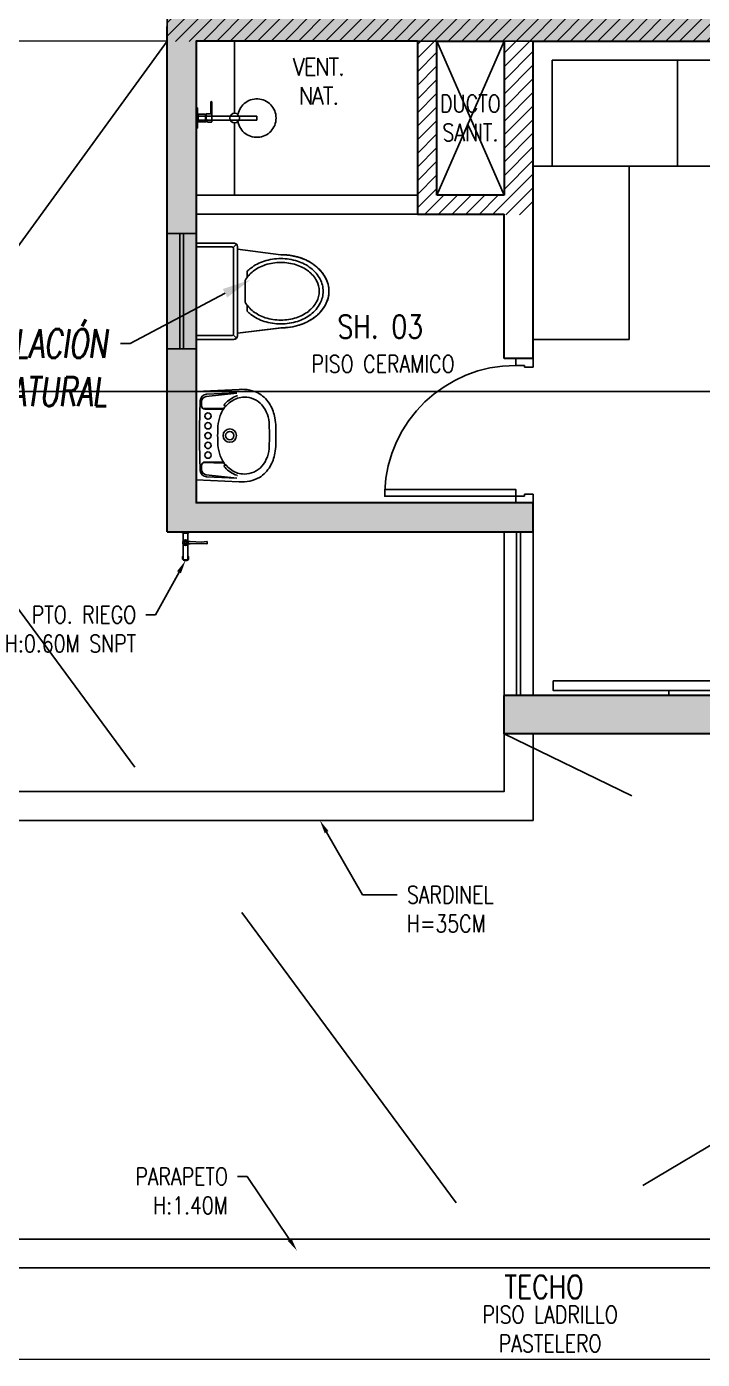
# Model space of a CAD drawing. Header units: millimetres. Extents: x -3 to 53, y -269 to 39.
# Drawn here: x 2.22 to 5.73, y -164.01 to -157.09 of the extents above; entities that cross this region are included whole.
import ezdxf
from ezdxf import colors
from ezdxf.entities.mleader import LeaderData, LeaderLine
from ezdxf.enums import TextEntityAlignment as Align
from ezdxf.math import Vec2, Vec3

# ---------------------------------------------------------------- set-up
doc = ezdxf.new("R2010")
doc.units = ezdxf.units.MM
doc.header["$LTSCALE"] = 15
doc.linetypes.add('CENTER', pattern=[2, 1.25, -0.25, 0.25, -0.25])
doc.linetypes.add('HIDDEN2', pattern=[0.1875, 0.125, -0.0625])
doc.layers.get('0').update_dxf_attribs({"color": 250})
for name, color, linetype in [('A-CORTE', 250, 'CENTER'), ('A-EST HATCH', 250, 'Continuous'), ('A-EST PLACAS', 250, 'Continuous'), ('A-EST VIGAS', 250, 'HIDDEN2'), ('A-LINEAS', 250, 'Continuous'), ('A-MOBILIARIO', 250, 'Continuous'), ('A-MURO BAJO', 251, 'Continuous'), ('A-PROYECCIONES', 250, 'HIDDEN2'), ('A-SANITARIOS', 250, 'Continuous'), ('A-TEXTO-ACABADO PISO', 250, 'Continuous'), ('A-TEXTO-AMBIENTE', 252, 'Continuous'), ('A-TEXTO-INDICACIONES', 250, 'Continuous'), ('A-VIDRIOS', 250, 'Continuous'), ('A_30_Sanitarios', 250, 'Continuous'), ('L3 Equipos y Ductos', 160, 'Continuous'), ('L6 Linea fina', 141, 'Continuous'), ('MURO CF 60', 250, 'Continuous')]:
    doc.layers.add(name, color=color, linetype=linetype)
doc.layers.add('A-MUROS', color=252, linetype='Continuous', lineweight=30)
doc.layers.add('DLP_MURO ALTO', color=250, linetype='Continuous', lineweight=20)
doc.styles.add('JNV ING', font='romans.shx', dxfattribs={"width": 0.7, "oblique": 8, "height": 0.15})
doc.styles.add('ROMANS', font='romans.shx', dxfattribs={"width": 0.8})
doc.styles.add('TXT_COTAS', font='romans.shx', dxfattribs={"width": 0.8})
pattern_1 = [(45, (359.999406, -111.216353), (-0.035355339, 0.035355339), [])]

# ---------------------------------------------------------------- blocks, each defined once
blk = doc.blocks.new('TEXTO DUCTOS PT')
at = {"layer": 'A-TEXTO-INDICACIONES', "insert": (3.175, -7.4), "char_height": 0.09, "width": 0.4157, "attachment_point": 5, "style": 'ROMANS'}
blk.add_mtext('\\pxsm1,t16;DUCTO SANIT.', dxfattribs=at)
blk = doc.blocks.new('EST.P11')
at = {"layer": 'A-EST HATCH'}
h = blk.add_hatch(color=256, dxfattribs=at)
h.dxf.hatch_style = 1
h.paths.add_polyline_path([(6.3, 0.65), (4.7, 0.65), (4.7, 0.45), (6.3, 0.45)])
h.paths.add_polyline_path([(6.3, 7.8), (4.7, 7.8), (4.7, 7.6), (6.3, 7.6)])
h.paths.add_polyline_path([(16.8, 4.95), (16.8, 5.45), (19.2, 5.45), (19.2, 4.2), (10.55, 4.2), (10.55, 4.05), (19.2, 4.05), (19.2, 2.8), (16.8, 2.8), (16.8, 3.3), (16.6, 3.3), (16.6, 0.4999), (16.8, 0.4999), (16.8, 2.65), (19.3, 2.65), (19.3, 5.6), (16.8, 5.6), (16.8, 7.75), (16.6, 7.75), (16.6, 4.95)])
h.paths.add_polyline_path([(10.5003, 0.4999), (10.5, 7.75), (10.35, 7.75), (10.35, 5.75), (8.7, 5.75), (8.7, 5.1009), (8.85, 5.1008), (8.8501, 5.6), (10.35, 5.6), (10.35, 2.65), (8.85, 2.65), (8.85, 3.15), (8.7, 3.1491), (8.7, 2.5), (10.35, 2.5), (10.35, 0.4999)])
h.paths.add_polyline_path([(2.95, 1.5), (4.85, 1.5), (4.85, 1.65), (3.1, 1.65), (3.1, 4.05), (10.2999, 4.05), (10.2999, 4.2), (3.1, 4.2), (3.1, 6.6), (4.85, 6.6), (4.85, 6.75), (2.95, 6.75)])
at = {"layer": 'A-EST PLACAS'}
for points in [[(2.95, 1.5), (4.85, 1.5), (4.85, 1.65), (3.1, 1.65), (3.1, 4.05), (10.2999, 4.05), (10.2999, 4.2), (3.1, 4.2), (3.1, 6.6), (4.85, 6.6), (4.85, 6.75), (2.95, 6.75)], [(6.3, 0.65), (4.7, 0.65), (4.7, 0.45), (6.3, 0.45)]]:
    blk.add_lwpolyline(points, close=True, dxfattribs=at)
at = {"layer": 'A-EST VIGAS'}
for p, q in [((4.7, 1.5), (4.7, 0.65)), ((4.85, 1.5), (4.85, 0.65))]:
    blk.add_line(p, q, dxfattribs=at)
blk = doc.blocks.new('SOFA SEC')
for p, q in [((0, 0.65), (0.1, 0.65)), ((0.1, 0.65), (0.1, 0.1)), ((0.5, 0.65), (0.1, 0.65)), ((0.75, 0.65), (0.75, 0.1)), ((1.4, 0.65), (1.4, 0.1)), ((0.1, 0.1), (2.05, 0.1))]:
    blk.add_line(p, q)
blk.add_lwpolyline([(0.5, 1.55), (0.5, 0.65), (2.05, 0.65), (2.05, 0), (0, 0), (0, 1.55)], close=True)
blk = doc.blocks.new('ducha marsano')
at = {"linetype": 'HIDDEN2', "ltscale": 0.5, "extrusion": (-4.9425e-10, -7.91123e-10, -1)}
for p, q in [((-0.01, 0), (0.01, 0)), ((0.01, 0), (0.01, -0.3155)), ((-0.0205, -0.08), (-0.0205, -0.0601)), ((-0.0155, -0.058), (-0.0157, -0.058)), ((-0.01, -0.3155), (-0.01, 0)), ((0.0225, -0.0515), (-0.0001, -0.0515)), ((0.0225, -0.0515), (0.0225, -0.0627)), ((0.0225, -0.0682), (0.0225, -0.077)), ((0.021, -0.0815), (-0.019, -0.0815)), ((0.025, -0.0815), (0.021, -0.0815)), ((0.0225, -0.077), (0.025, -0.077)), ((0.025, -0.077), (0.0771, -0.077)), ((0.0771, -0.0815), (0.025, -0.0815)), ((0.0771, -0.077), (0.0816, -0.077)), ((0.0816, -0.0815), (0.0771, -0.0815)), ((0.0816, -0.077), (0.082, -0.077)), ((0.082, -0.0815), (0.0816, -0.0815)), ((0.082, -0.077), (0.084, -0.077)), ((0.084, -0.0815), (0.082, -0.0815)), ((0.0855, -0.0785), (0.0855, -0.08)), ((0.01, -0.3155), (-0.01, -0.3155))]:
    blk.add_line(p, q, dxfattribs=at)
for centre, radius, start, end in [((-0.0004, -0.0462), 0.02, 323.95812, 354.92979), ((0.0004, -0.0462), 0.02, 185.07021, 195.2705), ((0.019, -0.08), 0.0015, 270, 360), ((-0.084, -0.0785), 0.0015, 90, 180), ((-0.084, -0.08), 0.0015, 180, 270), ((0, -0.3155), 0.1, 95.73917, 84.26083)]:
    blk.add_arc(centre, radius, start, end, dxfattribs=at)
at = {"linetype": 'HIDDEN2', "ltscale": 0.5, "extrusion": (-4.94252e-10, -7.91124e-10, -1)}
blk.add_ellipse((0, -0.0515), major_axis=(-0.0225, -0.0095), ratio=0.001448, start_param=0.425436, end_param=1.567366, dxfattribs=at)
at = {"linetype": 'HIDDEN2', "ltscale": 0.5}
for points, degree in [([(-0.0305, 0), (0, 0), (0.0305, 0)], 2), ([(0.0305, 0), (0.0415, 0), (0.0525, 0)], 2), ([(0.0525, 0), (0.0525, -0.0038), (0.0525, -0.0075)], 2), ([(-0.0525, 0), (-0.0525, -0.0038), (-0.0525, -0.0075)], 2), ([(-0.0525, 0), (-0.0415, 0), (-0.0305, 0)], 2), ([(-0.0525, -0.0075), (-0.0525, -0.0075), (-0.0525, -0.0075)], 2), ([(0.0305, -0.008), (0, -0.008), (-0.0305, -0.008)], 2), ([(-0.0215, -0.008), (-0.0215, -0.0093), (-0.0215, -0.0105)], 2), ([(-0.021, -0.011), (-0.007, -0.011), (0.007, -0.011), (0.021, -0.011)], 3), ([(-0.02, -0.011), (-0.02, -0.0294), (-0.02, -0.0477)], 2), ([(-0.0197, -0.048), (0, -0.048), (0.0197, -0.048)], 2), ([(0.02, -0.011), (0.02, -0.0294), (0.02, -0.0477)], 2), ([(0.0215, -0.008), (0.0215, -0.0093), (0.0215, -0.0105)], 2)]:
    blk.add_open_spline(points, degree=degree, dxfattribs=at)
for points, weights in [([(-0.0525, -0.0075), (-0.0525, -0.0075), (-0.0525, -0.0075)], [1, 0.990847086912, 0.982266230892]), ([(-0.052, -0.008), (-0.0525, -0.008), (-0.0525, -0.0075)], [1, 0.707106781193, 1]), ([(-0.0215, -0.0105), (-0.0215, -0.011), (-0.021, -0.011)], [1, 0.70710678154, 1]), ([(-0.02, -0.0477), (-0.02, -0.048), (-0.0197, -0.048)], [1, 0.707106780138, 1]), ([(0.02, -0.0477), (0.02, -0.048), (0.0197, -0.048)], [1, 0.707106779703, 1]), ([(0.0211, -0.011), (0.0211, -0.011), (0.021, -0.011)], [1, 0.992411795776, 1]), ([(0.052, -0.008), (0.0521, -0.008), (0.0521, -0.008)], [1, 0.992411795771, 1])]:
    blk.add_rational_spline(points, weights, degree=2, dxfattribs=at)
for points, knots in [([(-0.0305, -0.008), (-0.0332, -0.008), (-0.0374, -0.008), (-0.0424, -0.008), (-0.0458, -0.008), (-0.0486, -0.008), (-0.0512, -0.008), (-0.052, -0.008), (-0.052, -0.008)], [0, 0, 0, 0, 8.104572, 12.495263, 16.885954, 21.276645, 25.667336, 33.771908, 33.771908, 33.771908, 33.771908]), ([(0.0225, -0.0682), (0.0225, -0.0682), (0.0225, -0.0682), (0.0225, -0.0679), (0.0224, -0.0677), (0.0224, -0.0672), (0.0224, -0.0669), (0.0223, -0.0662), (0.0223, -0.0658), (0.0223, -0.0652), (0.0223, -0.0648), (0.0224, -0.0641), (0.0224, -0.0638), (0.0224, -0.0633), (0.0225, -0.0631), (0.0225, -0.0628), (0.0225, -0.0627), (0.0225, -0.0627)], [0.4148436, 0.4148436, 0.4148436, 0.4148436, 0.5185541, 0.5185541, 0.6222645, 0.6222645, 0.7259759, 0.7259759, 0.8296873, 0.8296873, 0.9333987, 0.9333987, 1.03711, 1.03711, 1.1408205, 1.1408205, 1.2445309, 1.2445309, 1.2445309, 1.2445309]), ([(0.052, -0.008), (0.052, -0.008), (0.0512, -0.008), (0.0486, -0.008), (0.0458, -0.008), (0.0424, -0.008), (0.0374, -0.008), (0.0332, -0.008), (0.0305, -0.008)], [0, 0, 0, 0, 8.104572, 12.495263, 16.885954, 21.276645, 25.667336, 33.771908, 33.771908, 33.771908, 33.771908])]:
    blk.add_open_spline(points, degree=3, knots=knots, dxfattribs=at)
for points, weights, degree, knots in [([(0.0211, -0.011), (0.0211, -0.011), (0.0211, -0.011), (0.0211, -0.011), (0.0214, -0.0109), (0.0215, -0.0107), (0.0215, -0.0105)], [0.918641037743, 0.918640949346, 0.918640860949, 0.918640772552, 0.789223156395, 0.789223156395, 0.918640772552], 3, [0.1238988, 0.1238988, 0.1238988, 0.1238988, 0.1238993, 0.1238993, 0.1238993, 0.78603, 0.78603, 0.78603, 0.78603]), ([(0.0521, -0.008), (0.0521, -0.008), (0.0521, -0.008), (0.0525, -0.0079), (0.0525, -0.0075)], [0.918641037749, 0.918640905153, 0.918640772558, 0.724517853988, 0.918640772558], 2, [0.1238988, 0.1238988, 0.1238988, 0.1238993, 0.1238993, 0.7860311, 0.7860311, 0.7860311])]:
    blk.add_rational_spline(points, weights, degree=degree, knots=knots, dxfattribs=at)
blk = doc.blocks.new('SIFON JET_PLANTA')
for p, q in [((-0.215, 0.2181, 0), (-0.44, 0.19, 0)), ((-0.215, -0.23, 0), (-0.215, 0.23, 0)), ((-0.2091, 0.2441, 0), (-0.1921, 0.2271, 0)), ((-0.195, 0.25, 0), (0, 0.25, 0)), ((-0.195, -0.22, 0), (-0.195, 0.22, 0)), ((-0.185, 0.23, 0), (0, 0.23, 0)), ((0, 0.25, 0), (0, -0.25, 0)), ((-0.265, 0.0718, 0), (-0.265, 0.1028, 0)), ((-0.255, -0.0562, 0), (-0.255, 0.0562, 0)), ((-0.265, -0.1028, 0), (-0.265, -0.0718, 0)), ((-0.215, -0.2181, 0), (-0.44, -0.19, 0)), ((-0.2091, -0.2441, 0), (-0.1921, -0.2271, 0)), ((0, -0.25, 0), (-0.195, -0.25, 0)), ((0, -0.23, 0), (-0.185, -0.23, 0))]:
    blk.add_line(p, q)
at = {"extrusion": (-2.64698e-23, 6.61744e-24, -1)}
for p, q in [((-0.4322, 0.191, 0), (-0.215, 0.2181, 0)), ((-0.215, 0.2278, 0), (-0.2149, 0.2323, 0)), ((-0.215, 0.2234, 0), (-0.215, 0.2278, 0)), ((-0.215, 0.2181, 0), (-0.215, 0.2234, 0)), ((-0.2149, 0.2323, 0), (-0.2142, 0.2356, 0)), ((-0.2142, 0.2356, 0), (-0.2129, 0.239, 0)), ((-0.2129, 0.239, 0), (-0.211, 0.2419, 0)), ((-0.211, 0.2419, 0), (-0.2091, 0.2441, 0)), ((-0.2091, 0.2441, 0), (-0.2077, 0.2455, 0)), ((-0.2077, 0.2455, 0), (-0.2055, 0.247, 0)), ((-0.2055, 0.247, 0), (-0.2007, 0.2492, 0)), ((-0.2007, 0.2492, 0), (-0.195, 0.25, 0)), ((-0.195, 0.25, 0), (-0.195, 0.25, 0)), ((-0.195, 0.25, 0), (-0.1605, 0.25, 0)), ((-0.1605, 0.25, 0), (-0.0975, 0.25, 0)), ((-0.0975, 0.25, 0), (-0.0323, 0.25, 0)), ((-0.0323, 0.25, 0), (0, 0.25, 0)), ((0, 0.25, 0), (0, -0.25, 0)), ((-0.6168, 0.1344, 0), (-0.6106, 0.1389, 0)), ((-0.6106, 0.1389, 0), (-0.6061, 0.142, 0)), ((-0.6061, 0.142, 0), (-0.6, 0.1461, 0)), ((-0.6, 0.1461, 0), (-0.5963, 0.1484, 0)), ((-0.5963, 0.1484, 0), (-0.5908, 0.1517, 0)), ((-0.5908, 0.1517, 0), (-0.5862, 0.1543, 0)), ((-0.5862, 0.1543, 0), (-0.5794, 0.158, 0)), ((-0.5794, 0.158, 0), (-0.5693, 0.1629, 0)), ((-0.5693, 0.1629, 0), (-0.5517, 0.1703, 0)), ((-0.5517, 0.1703, 0), (-0.5465, 0.1722, 0)), ((-0.5465, 0.1722, 0), (-0.5385, 0.1749, 0)), ((-0.5385, 0.1749, 0), (-0.5346, 0.176, 0)), ((-0.5346, 0.176, 0), (-0.5265, 0.1784, 0)), ((-0.5265, 0.1784, 0), (-0.5216, 0.1797, 0)), ((-0.5216, 0.1797, 0), (-0.5148, 0.1813, 0)), ((-0.5148, 0.1813, 0), (-0.5079, 0.1829, 0)), ((-0.5079, 0.1829, 0), (-0.5016, 0.1842, 0)), ((-0.5016, 0.1842, 0), (-0.4865, 0.1867, 0)), ((-0.4865, 0.1867, 0), (-0.4763, 0.188, 0)), ((-0.4763, 0.188, 0), (-0.4726, 0.1884, 0)), ((-0.4726, 0.1884, 0), (-0.4636, 0.1892, 0)), ((-0.4636, 0.1892, 0), (-0.4549, 0.1897, 0)), ((-0.4549, 0.1897, 0), (-0.449, 0.1899, 0)), ((-0.449, 0.1899, 0), (-0.44, 0.19, 0)), ((-0.44, 0.19, 0), (-0.4322, 0.191, 0)), ((-0.6745, 0.0655, 0), (-0.6722, 0.0699, 0)), ((-0.6722, 0.0699, 0), (-0.6705, 0.0728, 0)), ((-0.6705, 0.0728, 0), (-0.669, 0.0755, 0)), ((-0.669, 0.0755, 0), (-0.6672, 0.0785, 0)), ((-0.6672, 0.0785, 0), (-0.665, 0.082, 0)), ((-0.665, 0.082, 0), (-0.6634, 0.0845, 0)), ((-0.6634, 0.0845, 0), (-0.6611, 0.088, 0)), ((-0.6611, 0.088, 0), (-0.657, 0.0936, 0)), ((-0.657, 0.0936, 0), (-0.6534, 0.0984, 0)), ((-0.657, 0.0936, 0), (-0.657, 0.0936, 0)), ((-0.6534, 0.0984, 0), (-0.6503, 0.1023, 0)), ((-0.6534, 0.0984, 0), (-0.6534, 0.0984, 0)), ((-0.6503, 0.1023, 0), (-0.6453, 0.108, 0)), ((-0.6453, 0.108, 0), (-0.6386, 0.1152, 0)), ((-0.6386, 0.1152, 0), (-0.6326, 0.121, 0)), ((-0.6326, 0.121, 0), (-0.6299, 0.1235, 0)), ((-0.6299, 0.1235, 0), (-0.6251, 0.1276, 0)), ((-0.6251, 0.1276, 0), (-0.6206, 0.1314, 0)), ((-0.6206, 0.1314, 0), (-0.6168, 0.1344, 0)), ((-0.69, 0, 0), (-0.6899, 0.0044, 0)), ((-0.6899, 0.0044, 0), (-0.6897, 0.0096, 0)), ((-0.6897, 0.0096, 0), (-0.6893, 0.014, 0)), ((-0.6893, 0.014, 0), (-0.6887, 0.0194, 0)), ((-0.6887, 0.0194, 0), (-0.6881, 0.0236, 0)), ((-0.6881, 0.0236, 0), (-0.6872, 0.0284, 0)), ((-0.6881, 0.0236, 0), (-0.6881, 0.0236, 0)), ((-0.6872, 0.0284, 0), (-0.6867, 0.031, 0)), ((-0.6867, 0.031, 0), (-0.6855, 0.0361, 0)), ((-0.6855, 0.0361, 0), (-0.6838, 0.0421, 0)), ((-0.6855, 0.0361, 0), (-0.6855, 0.0361, 0)), ((-0.6838, 0.0421, 0), (-0.6819, 0.048, 0)), ((-0.6838, 0.0421, 0), (-0.6838, 0.0421, 0)), ((-0.6819, 0.048, 0), (-0.6804, 0.0521, 0)), ((-0.6804, 0.0521, 0), (-0.6793, 0.0547, 0)), ((-0.6793, 0.0547, 0), (-0.6779, 0.0582, 0)), ((-0.6779, 0.0582, 0), (-0.6745, 0.0655, 0)), ((-0.6745, 0.0655, 0), (-0.6745, 0.0655, 0)), ((-0.6899, -0.0065, 0), (-0.69, 0, 0)), ((-0.6896, -0.0111, 0), (-0.6899, -0.0065, 0)), ((-0.6891, -0.0164, 0), (-0.6896, -0.0111, 0)), ((-0.6881, -0.0232, 0), (-0.6891, -0.0164, 0)), ((-0.6876, -0.0264, 0), (-0.6881, -0.0232, 0)), ((-0.687, -0.0296, 0), (-0.6876, -0.0264, 0)), ((-0.6864, -0.0321, 0), (-0.687, -0.0296, 0)), ((-0.6855, -0.0361, 0), (-0.6864, -0.0321, 0)), ((-0.6838, -0.0419, 0), (-0.6855, -0.0361, 0)), ((-0.6827, -0.0457, 0), (-0.6838, -0.0419, 0)), ((-0.6814, -0.0492, 0), (-0.6827, -0.0457, 0)), ((-0.6803, -0.0522, 0), (-0.6814, -0.0492, 0)), ((-0.6792, -0.0551, 0), (-0.6803, -0.0522, 0)), ((-0.6779, -0.0581, 0), (-0.6792, -0.0551, 0)), ((-0.677, -0.0602, 0), (-0.6779, -0.0581, 0)), ((-0.6751, -0.0642, 0), (-0.677, -0.0602, 0)), ((-0.6722, -0.0699, 0), (-0.6751, -0.0642, 0)), ((-0.6706, -0.0727, 0), (-0.6722, -0.0699, 0)), ((-0.6679, -0.0774, 0), (-0.6706, -0.0727, 0)), ((-0.6646, -0.0826, 0), (-0.6679, -0.0774, 0)), ((-0.6623, -0.0862, 0), (-0.6646, -0.0826, 0)), ((-0.6599, -0.0897, 0), (-0.6623, -0.0862, 0)), ((-0.6554, -0.0958, 0), (-0.6599, -0.0897, 0)), ((-0.6494, -0.1032, 0), (-0.6554, -0.0958, 0)), ((-0.6458, -0.1074, 0), (-0.6494, -0.1032, 0)), ((-0.64, -0.1137, 0), (-0.6458, -0.1074, 0)), ((-0.6379, -0.1158, 0), (-0.64, -0.1137, 0)), ((-0.6347, -0.119, 0), (-0.6379, -0.1158, 0)), ((-0.6335, -0.1201, 0), (-0.6347, -0.119, 0)), ((-0.6347, -0.119, 0), (-0.6347, -0.119, 0)), ((-0.6318, -0.1217, 0), (-0.6335, -0.1201, 0)), ((-0.6305, -0.123, 0), (-0.6318, -0.1217, 0)), ((-0.6318, -0.1217, 0), (-0.6318, -0.1217, 0)), ((-0.6288, -0.1244, 0), (-0.6305, -0.123, 0)), ((-0.6276, -0.1255, 0), (-0.6288, -0.1244, 0)), ((-0.6262, -0.1268, 0), (-0.6276, -0.1255, 0)), ((-0.6245, -0.1281, 0), (-0.6262, -0.1268, 0)), ((-0.6235, -0.1291, 0), (-0.6245, -0.1281, 0)), ((-0.6245, -0.1281, 0), (-0.6245, -0.1281, 0)), ((-0.6223, -0.13, 0), (-0.6235, -0.1291, 0)), ((-0.6215, -0.1307, 0), (-0.6223, -0.13, 0)), ((-0.6204, -0.1315, 0), (-0.6215, -0.1307, 0)), ((-0.6193, -0.1324, 0), (-0.6204, -0.1315, 0)), ((-0.6179, -0.1335, 0), (-0.6193, -0.1324, 0)), ((-0.6168, -0.1344, 0), (-0.6179, -0.1335, 0)), ((-0.6153, -0.1355, 0), (-0.6168, -0.1344, 0)), ((-0.6142, -0.1363, 0), (-0.6153, -0.1355, 0)), ((-0.612, -0.1379, 0), (-0.6142, -0.1363, 0)), ((-0.6086, -0.1403, 0), (-0.612, -0.1379, 0)), ((-0.607, -0.1415, 0), (-0.6086, -0.1403, 0)), ((-0.6058, -0.1422, 0), (-0.607, -0.1415, 0)), ((-0.6039, -0.1435, 0), (-0.6058, -0.1422, 0)), ((-0.602, -0.1448, 0), (-0.6039, -0.1435, 0)), ((-0.6004, -0.1458, 0), (-0.602, -0.1448, 0)), ((-0.5987, -0.1469, 0), (-0.6004, -0.1458, 0)), ((-0.5964, -0.1483, 0), (-0.5987, -0.1469, 0)), ((-0.595, -0.1492, 0), (-0.5964, -0.1483, 0)), ((-0.5936, -0.15, 0), (-0.595, -0.1492, 0)), ((-0.5918, -0.1511, 0), (-0.5936, -0.15, 0)), ((-0.5896, -0.1524, 0), (-0.5918, -0.1511, 0)), ((-0.5871, -0.1538, 0), (-0.5896, -0.1524, 0)), ((-0.5833, -0.1559, 0), (-0.5871, -0.1538, 0)), ((-0.5781, -0.1587, 0), (-0.5833, -0.1559, 0)), ((-0.5759, -0.1598, 0), (-0.5781, -0.1587, 0)), ((-0.5738, -0.1608, 0), (-0.5759, -0.1598, 0)), ((-0.5702, -0.1625, 0), (-0.5738, -0.1608, 0)), ((-0.5675, -0.1637, 0), (-0.5702, -0.1625, 0)), ((-0.5659, -0.1645, 0), (-0.5675, -0.1637, 0)), ((-0.5644, -0.1652, 0), (-0.5659, -0.1645, 0)), ((-0.5614, -0.1664, 0), (-0.5644, -0.1652, 0)), ((-0.5598, -0.1671, 0), (-0.5614, -0.1664, 0)), ((-0.5568, -0.1683, 0), (-0.5598, -0.1671, 0)), ((-0.5543, -0.1693, 0), (-0.5568, -0.1683, 0)), ((-0.551, -0.1706, 0), (-0.5543, -0.1693, 0)), ((-0.5491, -0.1713, 0), (-0.551, -0.1706, 0)), ((-0.5465, -0.1722, 0), (-0.5491, -0.1713, 0)), ((-0.5449, -0.1728, 0), (-0.5465, -0.1722, 0)), ((-0.5428, -0.1735, 0), (-0.5449, -0.1728, 0)), ((-0.5412, -0.174, 0), (-0.5428, -0.1735, 0)), ((-0.5385, -0.1749, 0), (-0.5412, -0.174, 0)), ((-0.5352, -0.1759, 0), (-0.5385, -0.1749, 0)), ((-0.5385, -0.1749, 0), (-0.5385, -0.1749, 0)), ((-0.5321, -0.1768, 0), (-0.5352, -0.1759, 0)), ((-0.5296, -0.1775, 0), (-0.5321, -0.1768, 0)), ((-0.5267, -0.1783, 0), (-0.5296, -0.1775, 0)), ((-0.5238, -0.1791, 0), (-0.5267, -0.1783, 0)), ((-0.5267, -0.1783, 0), (-0.5267, -0.1783, 0)), ((-0.5217, -0.1796, 0), (-0.5238, -0.1791, 0)), ((-0.5177, -0.1807, 0), (-0.5217, -0.1796, 0)), ((-0.5151, -0.1813, 0), (-0.5177, -0.1807, 0)), ((-0.5118, -0.1821, 0), (-0.5151, -0.1813, 0)), ((-0.5094, -0.1826, 0), (-0.5118, -0.1821, 0)), ((-0.5066, -0.1832, 0), (-0.5094, -0.1826, 0)), ((-0.5022, -0.184, 0), (-0.5066, -0.1832, 0)), ((-0.4974, -0.1849, 0), (-0.5022, -0.184, 0)), ((-0.495, -0.1854, 0), (-0.4974, -0.1849, 0)), ((-0.4974, -0.1849, 0), (-0.4974, -0.1849, 0)), ((-0.4936, -0.1856, 0), (-0.495, -0.1854, 0)), ((-0.4916, -0.1859, 0), (-0.4936, -0.1856, 0)), ((-0.4884, -0.1864, 0), (-0.4916, -0.1859, 0)), ((-0.4862, -0.1867, 0), (-0.4884, -0.1864, 0)), ((-0.4824, -0.1872, 0), (-0.4862, -0.1867, 0)), ((-0.4812, -0.1874, 0), (-0.4824, -0.1872, 0)), ((-0.4785, -0.1877, 0), (-0.4812, -0.1874, 0)), ((-0.4761, -0.188, 0), (-0.4785, -0.1877, 0)), ((-0.4735, -0.1883, 0), (-0.4761, -0.188, 0)), ((-0.4695, -0.1887, 0), (-0.4735, -0.1883, 0)), ((-0.4651, -0.189, 0), (-0.4695, -0.1887, 0)), ((-0.4639, -0.1891, 0), (-0.4651, -0.189, 0)), ((-0.4651, -0.189, 0), (-0.4651, -0.189, 0)), ((-0.4619, -0.1893, 0), (-0.4639, -0.1891, 0)), ((-0.4592, -0.1894, 0), (-0.4619, -0.1893, 0)), ((-0.4568, -0.1896, 0), (-0.4592, -0.1894, 0)), ((-0.455, -0.1897, 0), (-0.4568, -0.1896, 0)), ((-0.4518, -0.1898, 0), (-0.455, -0.1897, 0)), ((-0.449, -0.1899, 0), (-0.4518, -0.1898, 0)), ((-0.4467, -0.1899, 0), (-0.449, -0.1899, 0)), ((-0.4428, -0.19, 0), (-0.4467, -0.1899, 0)), ((-0.44, -0.19, 0), (-0.4428, -0.19, 0)), ((-0.215, -0.2181, 0), (-0.44, -0.19, 0)), ((-0.215, -0.227, 0), (-0.215, -0.2181, 0)), ((-0.215, -0.23, 0), (-0.215, -0.227, 0)), ((-0.2147, -0.2335, 0), (-0.215, -0.23, 0)), ((-0.2138, -0.2369, 0), (-0.2147, -0.2335, 0)), ((-0.2126, -0.2395, 0), (-0.2138, -0.2369, 0)), ((-0.2138, -0.2369, 0), (-0.2138, -0.2369, 0)), ((-0.2108, -0.2423, 0), (-0.2126, -0.2395, 0)), ((-0.2126, -0.2395, 0), (-0.2126, -0.2395, 0)), ((-0.2091, -0.2441, 0), (-0.2108, -0.2423, 0)), ((-0.2108, -0.2423, 0), (-0.2108, -0.2423, 0)), ((-0.2108, -0.2423, 0), (-0.2108, -0.2423, 0)), ((-0.209, -0.244, 0), (-0.2091, -0.2441, 0)), ((-0.2067, -0.2462, 0), (-0.209, -0.244, 0)), ((-0.209, -0.244, 0), (-0.209, -0.244, 0)), ((-0.2029, -0.2484, 0), (-0.2067, -0.2462, 0)), ((-0.2067, -0.2462, 0), (-0.2067, -0.2462, 0)), ((-0.1995, -0.2495, 0), (-0.2029, -0.2484, 0)), ((-0.2029, -0.2484, 0), (-0.2029, -0.2484, 0)), ((-0.195, -0.25, 0), (-0.1995, -0.2495, 0)), ((0, -0.25, 0), (-0.195, -0.25, 0))]:
    blk.add_line(p, q, dxfattribs=at)
at = {"elevation": 0}
for points in [[(-0.265, 0.1028, 0.0362), (-0.2844, 0.1202, 0.08725), (-0.3535, 0.1565, 0.077598), (-0.44, 0.17, 0.077598), (-0.5265, 0.1565, 0.08725), (-0.5956, 0.1202, 0.105601), (-0.6443, 0.0627, 0.12364), (-0.66, 0, 0.12364), (-0.6443, -0.0627, 0.105601), (-0.5956, -0.1202, 0.08725), (-0.5265, -0.1565, 0.077598), (-0.44, -0.17, 0.077598)], [(-0.255, 0.0562, 0.100268), (-0.2967, 0.1044, 0.08725), (-0.3596, 0.1374, 0.077598), (-0.44, 0.15, 0.077598), (-0.5204, 0.1374, 0.08725), (-0.5833, 0.1044, 0.105601), (-0.6266, 0.0532, 0.12364), (-0.64, 0, 0.12364), (-0.6266, -0.0532, 0.105601), (-0.5833, -0.1044, 0.08725), (-0.5204, -0.1374, 0.077598), (-0.44, -0.15, 0.077598)], [(-0.44, -0.15, 0.077598), (-0.3596, -0.1374, 0.08725), (-0.2967, -0.1044, 0.100268), (-0.255, -0.0562, 0.12364)], [(-0.44, -0.17, 0.077598), (-0.3535, -0.1565, 0.08725), (-0.2844, -0.1202, 0.0362), (-0.265, -0.1028, 0.12364)]]:
    blk.add_lwpolyline(points, format="xyb", dxfattribs=at)
for centre, radius, start, end in [((-0.195, 0.23, 0), 0.02, 90, 180), ((-0.185, 0.22, 0), 0.01, 90, 180), ((-0.4613, -0.0702, 0), 0.257, 107.47412, 127.23483), ((-0.44, -0.1379, 0), 0.3279, 90, 107.47412), ((-0.544, 0, 0), 0.146, 151.40883, 180), ((-0.4939, -0.0273, 0), 0.203, 127.23483, 151.40883), ((-0.544, 0, 0), 0.146, 180, 208.59117), ((-0.4939, 0.0273, 0), 0.203, 208.59117, 232.76517), ((-0.4613, 0.0702, 0), 0.257, 232.76517, 252.52588), ((-0.44, 0.1379, 0), 0.3279, 252.52588, 270), ((-0.195, -0.23, 0), 0.02, 180, 270), ((-0.185, -0.22, 0), 0.01, 180, 270)]:
    blk.add_arc(centre, radius, start, end)
blk = doc.blocks.new('BOWL-ITALGRIF_VARADERO_01')
for p, q in [((-0.2032, -0.1971), (-0.2208, -0.038)), ((0.2032, -0.1971), (0.2208, -0.038)), ((-0.1404, -0.2077), (-0.1424, -0.1083)), ((-0.1375, -0.205), (-0.1375, -0.1117)), ((0.1375, -0.205), (0.1375, -0.1117)), ((0.1404, -0.2077), (0.1424, -0.1083)), ((-0.1753, -0.222), (-0.1544, -0.222)), ((0.1753, -0.222), (0.1544, -0.222))]:
    blk.add_line(p, q)
for points in [[(-0.0917, 0.1589, -0.02989), (-0.0456, 0.1646, -0.007822), (0.0456, 0.1646, -0.02989), (0.0918, 0.1589, -0.091737), (0.1601, 0.1343, -0.112496), (0.2175, 0.0792, -0.147885), (0.2402, -0.0257), (0.23, -0.25), (-0.23, -0.25), (-0.2402, -0.0257, -0.147885), (-0.2175, 0.0792, -0.112496), (-0.1601, 0.1343, -0.091737)], [(-0.0496, -0.1363, -0.062677), (-0.1048, -0.1249, -0.110639), (-0.1576, -0.091, -0.120976), (-0.195, -0.0344, -0.061198), (-0.2, 0, -0.21707), (-0.1593, 0.092, -0.174983), (-0.0545, 0.1298, -0.010618), (0, 0.131, -0.010618), (0.0545, 0.1298, -0.174983), (0.1593, 0.092, -0.21707), (0.2, 0, -0.061198), (0.195, -0.0344, -0.120976), (0.1576, -0.091, -0.110639), (0.1048, -0.1249, -0.062677), (0.0496, -0.1363, -0.017583), (0, -0.138, -0.017583)]]:
    blk.add_lwpolyline(points, format="xyb", close=True)
for points in [[(-0.2216, -0.0381), (-0.2145, -0.1954, 0.390823), (-0.1807, -0.2288, 0.017524), (0.1807, -0.2288, 0.390823), (0.2145, -0.1954), (0.2216, -0.0381)], [(-0.2072, -0.035, 0.005), (-0.2064, -0.038, 0.121292), (-0.166, -0.0996, 0.007977), (-0.1624, -0.1031)], [(0.2072, -0.035, -0.005), (0.2064, -0.038, -0.121292), (0.166, -0.0996, -0.007977), (0.1624, -0.1031)]]:
    blk.add_lwpolyline(points, format="xyb")
for centre, radius in [((0, -0.075), 0.035), ((0, -0.075), 0.0215), ((-0.1015, -0.1885), 0.0165), ((-0.051, -0.1885), 0.0165), ((0, -0.1885), 0.0165), ((0.051, -0.1885), 0.0165), ((0.1015, -0.1885), 0.0165)]:
    blk.add_circle(centre, radius)
for centre, radius, start, end in [((-0.1583, -0.0987), 0.006, 226.64309, 46.64309), ((-0.1404, -0.1083), 0.002, 54.36186, 181.13739), ((-0.1355, -0.1117), 0.002, 56.71088, 180), ((0.1048, -0.1249), 9.094947017729287e-16, 0, 217.6714), ((0.1355, -0.1117), 0.002, 0, 123.28912), ((0.1404, -0.1083), 0.002, 358.86261, 125.63814), ((0.1583, -0.0987), 0.006, 133.35691, 313.35691), ((-0.1753, -0.194), 0.028, 186.31112, 270), ((-0.1545, -0.205), 0.017, 270, 0), ((-0.1544, -0.208), 0.014, 270, 1.13739), ((0.1545, -0.205), 0.017, 180, 270), ((0.1544, -0.208), 0.014, 178.86261, 270), ((0.1753, -0.194), 0.028, 270, 353.68888)]:
    blk.add_arc(centre, radius, start, end)
blk = doc.blocks.new('*U142')
for p, q in [((0.01, 0.705), (0.01, 0.75)), ((0.055, 0.705), (0.01, 0.705)), ((0.1, 0.715), (0.055, 0.715)), ((0.055, 0.705), (0.055, 0.715)), ((0.1, 0.715), (0.1, 0.75)), ((0.055, 0.045), (0.01, 0.045)), ((0.01, 0.045), (0.01, 0)), ((0.055, 0.045), (0.055, 0.035)), ((0.1, 0.035), (0.055, 0.035)), ((0.1, 0.035), (0.1, 0))]:
    blk.add_line(p, q)
blk.add_lwpolyline([(0.78, 0.07), (0.78, 0.035), (0.1, 0.035), (0.1, 0.07)], close=True)
at = {"linetype": 'HIDDEN2'}
blk.add_arc((0.0996, 0.0341), 0.6809, 2.23015, 89.96723, dxfattribs=at)
blk = doc.blocks.new('A$C67C01FD6')
blk.add_line((0.025, 0), (0, 0))
blk.add_lwpolyline([(0.025, 0.6), (0.075, 0.6), (0.075, -0.6), (0.025, -0.6), (0.025, 0.6)])
blk = doc.blocks.new('Cortes-Elev.')
at = {"layer": 'A-CORTE', "linetype": 'CENTER', "ltscale": 0.5}
blk.add_lwpolyline([(-1.966, 27.2284), (51.8601, 27.2284)], dxfattribs=at)
blk = doc.blocks.new('Grifo_Jardin_Planta')
for points in [[(-0.016, 0.1319), (-0.016, 0.1386, -0.414214), (-0.006, 0.1486), (0.006, 0.1486, -0.414214), (0.016, 0.1386), (0.016, 0.1352)], [(-0.0125, 0.1242), (-0.0125, 0.1386, -0.414214), (-0.006, 0.145), (0.006, 0.145, -0.414214), (0.0125, 0.1386), (0.0125, 0.1242)], [(-0.016, 0.1352), (-0.016, 0.1319, 0.221072), (-0.0125, 0.1242, 0.221072)], [(0.0125, 0.1239, 0.197148), (0.016, 0.1319), (0.016, 0.1352)], [(0.013, 0.0504), (0.0144, 0.0504, -0.041781), (0.0146, 0.0504), (0.0237, 0.0504), (0.0837, 0.0528), (0.1102, 0.0504, 0.414214), (0.1121, 0.0524), (0.1121, 0.0602, 0.414214), (0.1102, 0.0621), (0.0837, 0.0598), (0.0237, 0.0621), (0.0146, 0.0621, -0.056016), (0.0143, 0.0622), (0.0129, 0.0622)]]:
    blk.add_lwpolyline(points, format="xyb")
for points in [[(-0.0125, 0.1242), (-0.0125, 0.063)], [(0.0125, 0.063), (0.0125, 0.1239)], [(-0.0125, 0.0493), (-0.0125, 0.0067)], [(0.0125, 0.0067), (0.0125, 0.0493)]]:
    blk.add_lwpolyline(points)
blk.add_lwpolyline([(-0.016, 0.0067), (0.016, 0.0067), (0.016, 0), (-0.016, 0)], close=True)
for radius in [0.0143, 0.00672, 0.00563]:
    blk.add_circle((0, 0.0562), radius)
blk = doc.blocks.new('A$Cf63d7a2a')
at = {"layer": 'L6 Linea fina'}
ml = blk.add_multileader_mtext('Standard', dxfattribs=at)
ml.set_content('VENTILACIÓN\\PNATURAL', color=12, style='JNV ING')
ml.set_leader_properties(color=256, linetype='ByLayer', lineweight=-1)
ml.build(insert=Vec2(0, 0))
ml.multileader.update_dxf_attribs({"dogleg_length": 0.05, "arrow_head_size": 0.15})
ctx = ml.context
ctx.base_point, ctx.char_height, ctx.arrow_head_size, ctx.landing_gap_size, ctx.plane_origin = Vec3(1.3628, -5.6594), 0.15, 0.15, 0.07, Vec3(3.1028, -6.0699)
ctx.text_align_type = 2
notes = []
notes.append((ctx, [(0, (1, 1, 0), (2.4778, -5.6594), (-1, 0), 0.05, [(0, [(3.1028, -5.3279)], 0, [])])]))
ctx.mtext.insert, ctx.mtext.alignment, ctx.mtext.flow_direction = Vec3(2.3578, -5.5844), 3, 5
for ctx, leaders in notes:
    for number, flags, end, landing, length, lines in leaders:
        leader = LeaderData()
        leader.index, (leader.has_last_leader_line, leader.has_dogleg_vector, leader.attachment_direction) = number, flags
        leader.last_leader_point, leader.dogleg_vector, leader.dogleg_length = Vec3(end), Vec3(landing), length
        for number, points, colour, breaks in lines:
            line = LeaderLine()
            line.index, line.vertices, line.color, line.breaks = number, Vec3.list(points), colors.encode_raw_color(colour), breaks
            leader.lines.append(line)
        ctx.leaders.append(leader)

msp = doc.modelspace()

# ---------------------------------------------------------------- hatches: boundary and pattern name
at = {"layer": 'MURO CF 60'}
h = msp.add_hatch(dxfattribs=at)
h.set_pattern_fill('_USER', color=256, scale=0.05, angle=45, pattern_type=0)
h.set_pattern_definition(pattern_1)
h.paths.add_polyline_path([(19.2994, -157.0164), (2.9494, -157.0164), (2.9494, -157.1663), (19.2994, -157.1663)])
h = msp.add_hatch(dxfattribs=at)
h.set_pattern_fill('_USER', color=256, scale=0.05, angle=45, pattern_type=0)
h.set_pattern_definition(pattern_1)
h.paths.add_polyline_path([(4.3494, -157.9664), (4.2494, -157.9664), (4.2494, -157.1664), (4.3494, -157.1664)])
h = msp.add_hatch(dxfattribs=at)
h.set_pattern_fill('_USER', color=256, scale=0.05, angle=45, pattern_type=0)
h.set_pattern_definition(pattern_1)
h.paths.add_polyline_path([(4.6994, -157.9664), (4.8494, -157.9664), (4.8494, -157.1663), (4.6994, -157.1663)])
h = msp.add_hatch(dxfattribs=at)
h.set_pattern_fill('_USER', color=256, scale=0.05, angle=45, pattern_type=0)
h.set_pattern_definition(pattern_1)
h.paths.add_polyline_path([(4.2494, -157.9664), (4.8494, -157.9664), (4.8494, -158.0664), (4.2494, -158.0664)])

# ---------------------------------------------------------------- linework, layer by layer
at = {"layer": 'A-EST VIGAS', "color": 253}
for p, q in [((3.1, -158.1643, 0), (2.95, -158.1643)), ((3.015, -158.7643, 0), (3.015, -158.1643, 0)), ((3.035, -158.7643, 0), (3.035, -158.1643, 0)), ((3.1, -158.7643, 0), (2.95, -158.7643))]:
    msp.add_line(p, q, dxfattribs=at)
at = {"layer": 'A-LINEAS'}
for p, q in [((3.3, -157.5394), (3.3, -157.1644)), ((4.35, -157.9644), (4.7, -157.1644)), ((4.35, -157.1644), (4.7, -157.9644)), ((3.3, -157.9644), (3.3, -157.5894))]:
    msp.add_line(p, q, dxfattribs=at)
msp.add_lwpolyline([(1.35, -161.2143), (1.35, -164.0142), (15.1, -164.0143), (15.1, -163.5393)], dxfattribs=at)
msp.add_circle((3.3, -157.5644, 0), 0.025, dxfattribs=at)
at = {"layer": 'A-MURO BAJO'}
for p, q in [((3.1, -157.9644), (4.25, -157.9644)), ((3.1, -158.0644), (4.25, -158.0644)), ((4.7, -160.5644), (4.7, -159.7143)), ((4.85, -159.7143), (4.85, -160.5644)), ((10.35, -163.3893), (1.975, -163.3893)), ((10.35, -163.5393), (1.825, -163.5393))]:
    msp.add_line(p, q, dxfattribs=at)
for points in [[(1.975, -161.0643), (4.7, -161.0643), (4.7, -160.7643)], [(1.975, -161.2143), (4.85, -161.2143), (4.85, -160.7643)]]:
    msp.add_lwpolyline(points, dxfattribs=at)
at = {"layer": 'A-MUROS'}
for p, q in [((2.95, -159.7143), (2.95, -157.0893)), ((3.1, -157.1643), (3.1, -159.5643)), ((4.25, -157.1644), (3.1, -157.1644)), ((4.25, -157.1643), (4.25, -158.0644)), ((4.35, -157.9644, 0), (4.35, -157.1644, 0)), ((4.35, -157.1644, 0), (4.7, -157.1644, 0)), ((4.7, -157.1644, 0), (4.7, -157.9644, 0)), ((4.85, -157.1643), (10.35, -157.1643)), ((4.85, -158.8143), (4.85, -157.1643)), ((4.7, -157.9644, 0), (4.35, -157.9644, 0)), ((4.25, -158.0644), (4.7, -158.0644)), ((4.7, -158.8143), (4.7, -158.0644)), ((4.85, -158.8143), (4.7, -158.8143, 0)), ((4.85, -159.5643), (3.1, -159.5643, 0)), ((4.85, -159.7143), (4.85, -159.5643)), ((2.95, -159.7143), (4.85, -159.7143)), ((4.7, -160.7643), (4.7, -160.5644)), ((6.3, -160.5644), (4.7, -160.5644)), ((6.3, -160.7643), (4.7, -160.7643))]:
    msp.add_line(p, q, dxfattribs=at)
at = {"layer": 'A-PROYECCIONES'}
msp.add_line((2.95, -157.1643), (0, -161.2143), dxfattribs=at)
for points in [[(0, -157.1643), (4.7, -163.5393)], [(9.45, -160.7144), (4.7, -163.5393)], [(10.425, -163.5393), (4.7, -160.7643)]]:
    msp.add_lwpolyline(points, dxfattribs=at)
at = {"layer": 'A-VIDRIOS'}
for p, q in [((4.765, -160.5644), (4.765, -159.7143)), ((4.785, -159.7143), (4.785, -160.5644))]:
    msp.add_line(p, q, dxfattribs=at)
at = {"layer": 'DLP_MURO ALTO'}
msp.add_line((2.95, -157.1643), (0, -157.1643), dxfattribs=at)

# ---------------------------------------------------------------- block references
at = {"layer": 'A-CORTE'}
msp.add_blockref('Cortes-Elev.', (0, -186.2143), dxfattribs=at)
at = {"layer": 'A-EST PLACAS'}
msp.add_blockref('EST.P11', (0, -161.2143), dxfattribs=at)
at = {"layer": 'A-MOBILIARIO', "xscale": -1}
for name, p, rotation in [('SOFA SEC', (4.85, -157.1643), 180.0004328521018), ('A$C67C01FD6', (5.555, -160.5644), 270)]:
    msp.add_blockref(name, p, dxfattribs=dict(at, rotation=rotation))
msp.add_blockref('*U142', (4.86, -159.5643), dxfattribs=at)
at = {"layer": 'A-SANITARIOS', "extrusion": (7.91123e-10, -4.9425e-10, -1), "xscale": -1, "rotation": 269.9999992996428}
msp.add_blockref('ducha marsano', (-3.1, -157.5644, 0), dxfattribs=at)
at = {"layer": 'A-SANITARIOS', "extrusion": (-3.60286e-08, -4.49068e-08, -1), "xscale": -1, "zscale": -1, "rotation": 179.9999986687768}
msp.add_blockref('SIFON JET_PLANTA', (-3.1, -158.4643, 0), dxfattribs=at)
at = {"layer": 'A-SANITARIOS', "xscale": -1, "rotation": 270}
msp.add_blockref('BOWL-ITALGRIF_VARADERO_01', (3.35, -159.2143, 0), dxfattribs=at)
at = {"layer": 'A-TEXTO-INDICACIONES'}
msp.add_blockref('TEXTO DUCTOS PT', (1.35, -150.1643), dxfattribs=at)
at = {"layer": 'A_30_Sanitarios', "lineweight": 30, "xscale": -1, "rotation": 180.1089308418626}
msp.add_blockref('Grifo_Jardin_Planta', (3.045, -159.7146), dxfattribs=at)
at = {"layer": 'L3 Equipos y Ductos'}
msp.add_blockref('A$Cf63d7a2a', (0.2803, -153.0764), dxfattribs=at)

# ---------------------------------------------------------------- texts
at = {"layer": 'A-TEXTO-ACABADO PISO', "char_height": 0.09, "attachment_point": 2, "style": 'ROMANS'}
for s, insert in [('PISO CERAMICO', (4.0714, -158.7966)), ('PISO LADRILLO PASTELERO', (4.9391, -163.7368, 0))]:
    msp.add_mtext_dynamic_manual_height_columns(s, width=1.20225, gutter_width=12.5, heights=[0], dxfattribs=dict(at, insert=insert))
at = {"layer": 'A-TEXTO-AMBIENTE', "style": 'ROMANS', "width": 0.8}
for s, p in [('SH. 03', (4.0568, -158.7082)), ('TECHO', (4.9074, -163.6979))]:
    msp.add_text(s, height=0.12, dxfattribs=at).set_placement(p, align=Align.CENTER)
at = {"layer": 'A-TEXTO-INDICACIONES', "insert": (3.736, -157.3734), "char_height": 0.09, "width": 0.4157, "attachment_point": 5, "style": 'ROMANS'}
msp.add_mtext('\\pxsm1,qc,t16;{\\W0.9;\\T0.9;VENT. NAT.}', dxfattribs=at)

# ---------------------------------------------------------------- leaders
at = {"layer": 'A-TEXTO-INDICACIONES'}
ml = msp.add_multileader_mtext('Standard', dxfattribs=at)
ml.set_content('\\pxsm1,t16;PTO. RIEGO H:0.60M SNPT', color=256, style='TXT_COTAS')
ml.set_leader_properties(color=256)
ml.build(insert=Vec2(0, 0))
ml.multileader.update_dxf_attribs({"dogleg_length": 0.05, "arrow_head_size": 0.07})
ctx = ml.context
ctx.base_point, ctx.char_height, ctx.arrow_head_size, ctx.landing_gap_size, ctx.plane_origin = Vec3(1.9813, -160.145), 0.09, 0.07, 0.05, Vec3(1.8157, -160.1721)
ctx.text_align_type = 2
notes = []
notes.append((ctx, [(1, (1, 1, 0), (2.889, -160.145), (-1, 0), 0.05, [(0, [(3.0453, -159.8632)], 0, [])])]))
ctx.mtext.insert, ctx.mtext.width, ctx.mtext.defined_height, ctx.mtext.alignment, ctx.mtext.flow_direction = Vec3(2.789, -160.1), 0.885195, 0.5146, 3, 5
ml = msp.add_multileader_mtext('Standard', dxfattribs=at)
ml.set_content('\\pxsm1;SARDINEL H=35CM', color=256, style='TXT_COTAS')
ml.set_leader_properties(color=256)
ml.build(insert=Vec2(0, 0))
ml.multileader.update_dxf_attribs({"dogleg_length": 0.05, "arrow_head_size": 0.07})
ctx = ml.context
ctx.base_point, ctx.char_height, ctx.arrow_head_size, ctx.landing_gap_size, ctx.plane_origin = Vec3(4.1452, -161.5999), 0.09, 0.07, 0.05, Vec3(3.9401, -161.3939)
notes.append((ctx, [(0, (1, 1, 0), (3.9639, -161.5999), (1, 0), 0.1814, [(0, [(3.7433, -161.2143)], 0, [])])]))
ctx.mtext.insert, ctx.mtext.width, ctx.mtext.defined_height, ctx.mtext.flow_direction = Vec3(4.1952, -161.5549), 0.597195, 0.8046, 5
ml = msp.add_multileader_mtext('Standard', dxfattribs=at)
ml.set_content('\\pxsm1;PARAPETO\\P\\pt16;H:1.40M', color=256, style='TXT_COTAS')
ml.set_leader_properties(color=256)
ml.build(insert=Vec2(0, 0))
ml.multileader.update_dxf_attribs({"dogleg_length": 0.05, "arrow_head_size": 0.07})
ctx = ml.context
ctx.base_point, ctx.char_height, ctx.arrow_head_size, ctx.landing_gap_size, ctx.plane_origin = Vec3(2.7049, -163.0642), 0.09, 0.07, 0.05, Vec3(3.7594, -163.1411)
ctx.text_align_type = 2
notes.append((ctx, [(0, (1, 1, 0), (3.3657, -163.0642), (-1, 0), 0.05, [(0, [(3.6243, -163.45)], 0, [])])]))
ctx.mtext.insert, ctx.mtext.width, ctx.mtext.defined_height, ctx.mtext.alignment, ctx.mtext.flow_direction = Vec3(3.2657, -163.0192), 1.024058, 0.5146, 3, 5
for ctx, leaders in notes:
    for number, flags, end, landing, length, lines in leaders:
        leader = LeaderData()
        leader.index, (leader.has_last_leader_line, leader.has_dogleg_vector, leader.attachment_direction) = number, flags
        leader.last_leader_point, leader.dogleg_vector, leader.dogleg_length = Vec3(end), Vec3(landing), length
        for number, points, colour, breaks in lines:
            line = LeaderLine()
            line.index, line.vertices, line.color, line.breaks = number, Vec3.list(points), colors.encode_raw_color(colour), breaks
            leader.lines.append(line)
        ctx.leaders.append(leader)

doc.saveas('drawing.dxf')
